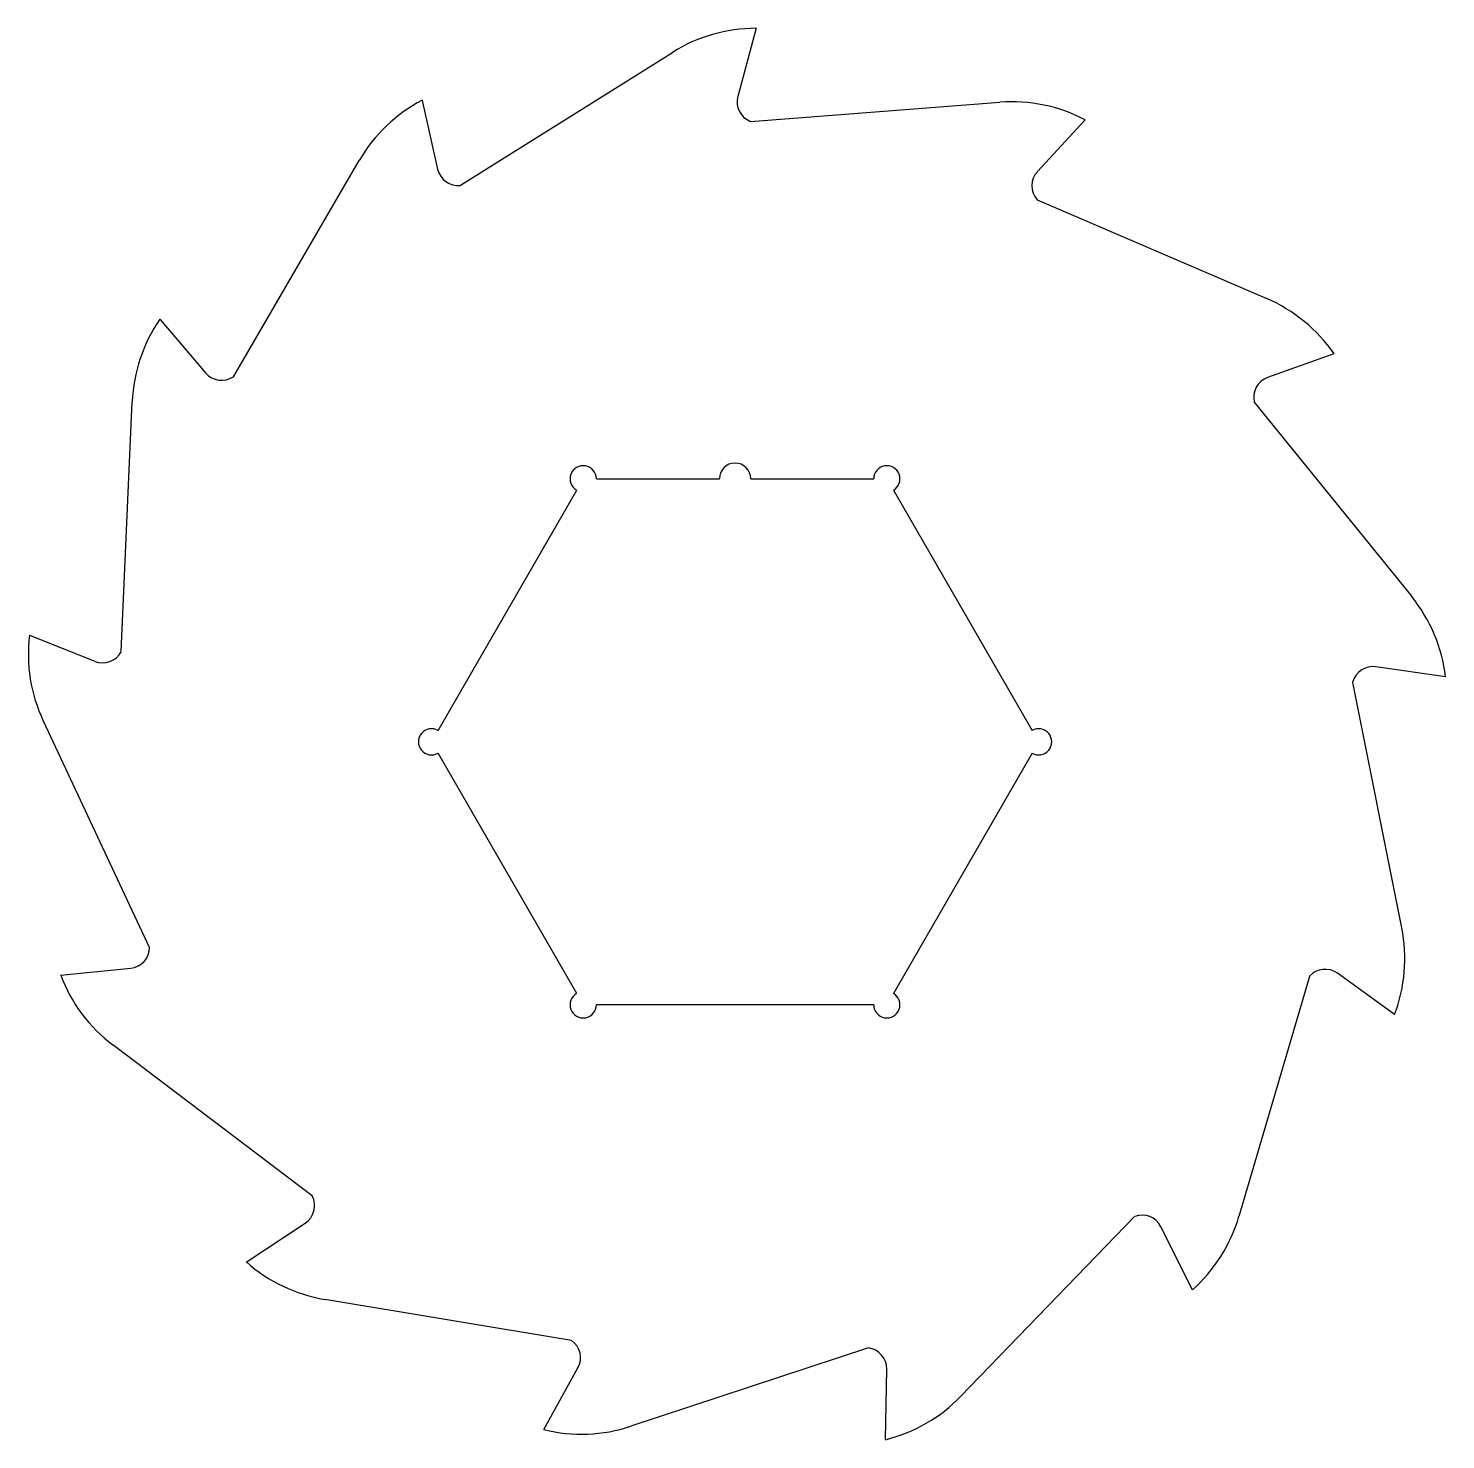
# Model space of a CAD drawing. Extents: x 273 to 408, y 293 to 428.
import ezdxf

# ---------------------------------------------------------------- set-up
doc = ezdxf.new("R2010")
doc.units = 0
doc.linetypes.add('SLD-CONTINUA', pattern=[0])
doc.layers.get('0').update_dxf_attribs({"linetype": 'CONTINUOUS'})

msp = doc.modelspace()

# ---------------------------------------------------------------- linework, layer by layer
at = {"color": 7, "linetype": 'SLD-CONTINUA'}
for p, q in [((342.25, 427.78), (340.51, 421.29)), ((314.09, 412.83), (334.28, 425.48)), ((310.43, 420.92), (311.91, 414.37)), ((341.72, 418.91), (365.48, 420.74)), ((373.6, 419.06), (369.05, 414.13)), ((292.45, 394.6), (304.44, 415.19)), ((369.02, 411.45), (390.9, 402.03)), ((285.45, 400.07), (289.8, 394.96)), ((397.31, 396.78), (390.99, 394.52)), ((281.76, 368.41), (282.81, 392.21)), ((389.72, 392.17), (404.72, 373.66)), ((311.95, 360.9), (325.16, 383.78)), ((327.03, 384.87), (338.75, 384.87)), ((341.75, 384.87), (353.46, 384.87)), ((355.33, 383.78), (368.55, 360.9)), ((273.02, 369.99), (279.25, 367.49)), ((407.95, 366.02), (401.31, 366.97)), ((399.09, 365.47), (403.76, 342.11)), ((284.47, 340.24), (274.34, 361.8)), ((325.16, 335.85), (311.95, 358.73)), ((368.55, 358.73), (355.33, 335.85)), ((275.99, 337.59), (282.67, 338.26)), ((403.08, 333.85), (397.64, 337.77)), ((394.97, 337.48), (388.26, 314.62)), ((353.46, 334.77), (327.03, 334.77)), ((299.95, 316.56), (280.96, 330.95)), ((293.68, 310.27), (299.28, 313.97)), ((378.32, 314.6), (361.76, 297.48)), ((383.82, 307.62), (380.82, 313.62)), ((324.67, 302.79), (301.17, 306.7)), ((352.95, 302.09), (330.33, 294.63)), ((322.04, 294.31), (325.28, 300.19)), ((354.57, 293.35), (354.7, 300.06))]:
    msp.add_line(p, q, dxfattribs=at)
for centre, radius, start, end in [((342.25, 412.78), 15, 90, 122.094), ((317.4, 407.64), 15, 117.6923, 149.7863), ((342.44, 420.78), 2, 165, 249.0132), ((366.63, 405.78), 15, 62.3077, 94.4017), ((313.86, 414.81), 2, 192.6923, 276.7055), ((370.52, 412.77), 2, 137.3077, 221.3208), ((384.97, 388.26), 15, 34.6154, 66.7094), ((297.79, 391.55), 15, 145.3846, 177.4786), ((291.32, 396.25), 2, 220.3846, 304.3978), ((391.66, 392.64), 2, 109.6154, 193.6285), ((340.25, 384.87), 1.5, 0, 180), ((325.78, 384.87), 1.25, 0, 240), ((354.71, 384.87), 1.25, 300, 180), ((393.06, 364.21), 15, 6.9231, 39.0171), ((287.91, 368.18), 15, 173.0769, 205.1709), ((279.99, 369.34), 2, 248.0769, 332.0901), ((401.03, 364.98), 2, 81.9231, 165.9362), ((311.32, 359.82), 1.25, 60, 300), ((369.17, 359.82), 1.25, 240, 120), ((389.06, 339.16), 15, 339.2308, 11.3248), ((282.47, 340.25), 2, 275.7692, 359.7824), ((396.47, 336.15), 2, 54.2308, 138.2439), ((290.02, 342.9), 15, 200.7692, 232.8632), ((325.78, 334.77), 1.25, 120, 0), ((354.71, 334.77), 1.25, 180, 60), ((298.18, 315.64), 2, 303.4615, 27.4747), ((379.03, 312.73), 2, 26.5385, 110.5516), ((373.87, 318.85), 15, 311.5385, 343.6325), ((303.63, 321.5), 15, 228.4615, 260.5555), ((323.53, 301.15), 2, 331.1538, 55.167), ((352.7, 300.1), 2, 358.8462, 82.8593), ((350.98, 307.91), 15, 283.8462, 315.9401), ((325.63, 308.87), 15, 256.1538, 288.2478)]:
    msp.add_arc(centre, radius, start, end, dxfattribs=at)

doc.saveas('drawing.dxf')
